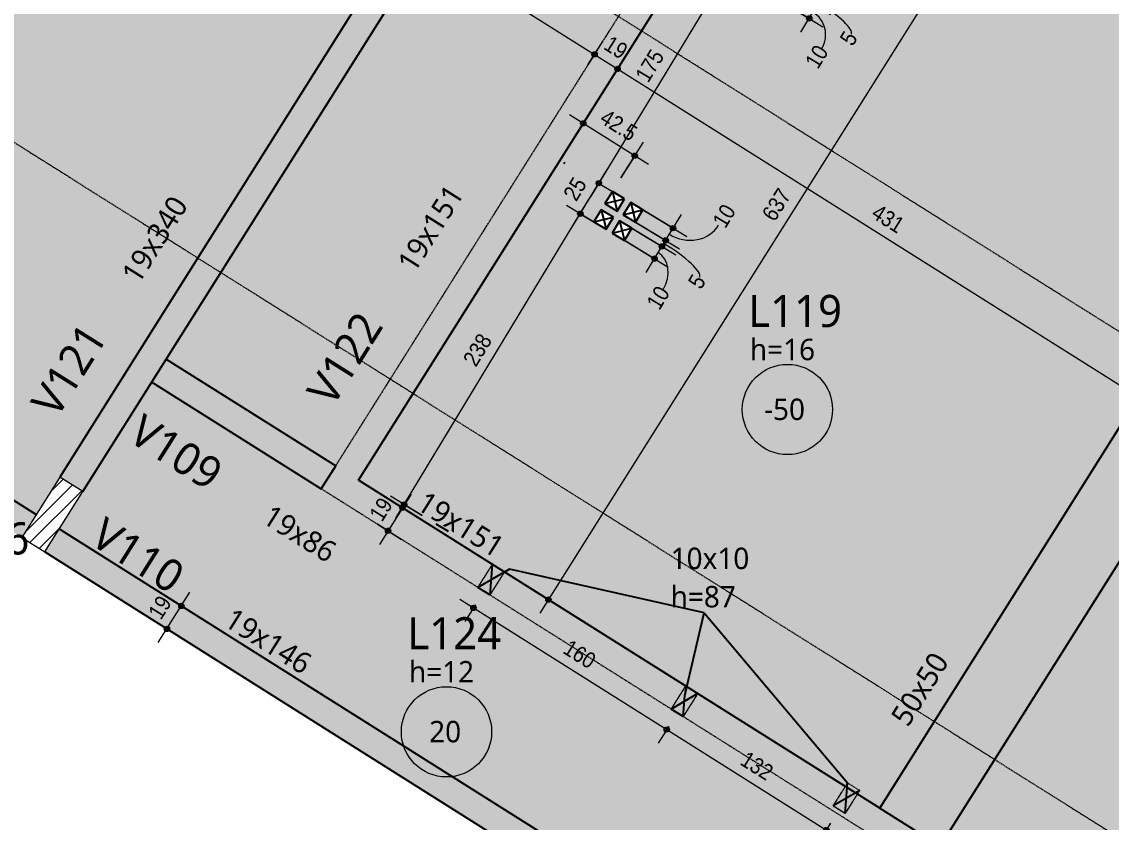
# Model space of a CAD drawing. Extents: x -2131 to 52870, y -3196 to 88043.
# Drawn here: x 41116 to 41879, y 1788 to 2348 of the extents above; entities that cross this region are included whole.
import ezdxf

# ---------------------------------------------------------------- set-up
doc = ezdxf.new("R2010")
doc.units = 0
for name, pattern in [('Centro de 6 mm', [1.32, 0.6, -0.24, 0.24, -0.24]), ('Hidden', [0.714375, 0.47625, -0.238125]), ('Traço', [0.635, 0.3175, -0.3175])]:
    doc.linetypes.add(name, pattern=pattern)
for name, color, linetype, lineweight in [('A-ANNO-DIMS', 7, 'Continuous', 9), ('A-ANNO-DIMS-75', 7, 'Continuous', 9), ('A-DETL-GENF', 7, 'Continuous', 18), ('A-DETL-THIN', 7, 'Continuous', 25), ('A-FLOR', 7, 'Continuous', 25), ('A-FLOR-IDEN', 7, 'Continuous', 9), ('A-GENM', 7, 'Continuous', 25), ('A-GENM-HDLN', 7, 'Traço', 18), ('A-GENM-IDEN', 7, 'Continuous', 9), ('G-ANNO-SYMB', 7, 'Continuous', 9), ('S-BEAM', 7, 'Continuous', 25), ('S-BEAM-HDLN', 7, 'Traço', 25), ('S-BEAM-IDEN', 7, 'Continuous', 9), ('S-COLS-IDEN', 7, 'Continuous', 9)]:
    doc.layers.add(name, color=color, linetype=linetype, lineweight=lineweight)
doc.layers.add('A-DETL', color=7, linetype='Continuous', lineweight=18, true_color=0x00a600)
doc.styles.add('Fira Sans_3', font='', dxfattribs={"width": 0.9, "height": 11.25})
doc.styles.add('Gadugi', font='gadugi.ttf', dxfattribs={"height": 15})
doc.styles.add('Gadugi_6', font='gadugi.ttf', dxfattribs={"height": 22.5})
doc.styles.get('Fira Sans_3').set_extended_font_data('Fira Sans')
doc.dimstyles.new('PED_1_5mm_ESQ_3', dxfattribs={"dimscale": 30.48, "dimtxt": 15.344768, "dimasz": 0.492126, "dimexe": 0.369094, "dimexo": 0.369094, "dimgap": 0.073819, "dimtad": 1, "dimdec": 1, "dimrnd": 0.5, "dimdsep": 46, "dimtxsty": 'Fira Sans_3', "dimblk1": 'DOTSMALL', "dimblk2": 'DOTSMALL', "dimsah": 1, "dimcen": 0.09, "dimdle": 0.369094, "dimazin": 0, "dimtfac": 1, "dimtdec": 4, "dimtix": 1, "dimtmove": 0, "dimatfit": 3, "dimfxl": 1, "dimtvp": 1, "dimtolj": 1, "dimtzin": 0, "dimarcsym": 2})
doc.dimstyles.new('PED_1_5mm_ESQ_5', dxfattribs={"dimscale": 30.48, "dimtxt": 15.344768, "dimasz": 0.492126, "dimexe": 0.369094, "dimexo": 0.369094, "dimgap": 0.073819, "dimtad": 1, "dimdec": 1, "dimrnd": 0.5, "dimdsep": 46, "dimtxsty": 'Fira Sans_3', "dimblk1": 'DOTSMALL', "dimblk2": 'DOTSMALL', "dimsah": 1, "dimcen": 0.09, "dimdle": 0.369094, "dimazin": 0, "dimtfac": 1, "dimtdec": 4, "dimtix": 1, "dimtmove": 1, "dimatfit": 3, "dimfxl": 1, "dimtvp": 1, "dimtolj": 1, "dimtzin": 0, "dimarcsym": 2})
doc.dimstyles.new('PED_1_5mm_ESQ_7', dxfattribs={"dimscale": 30.48, "dimtxt": 15.344768, "dimasz": 0.492126, "dimexe": 0.369094, "dimexo": 0.369094, "dimgap": 0.073819, "dimtad": 1, "dimdec": 1, "dimrnd": 0.5, "dimdsep": 46, "dimtxsty": 'Fira Sans_3', "dimblk1": 'DOTSMALL', "dimblk2": 'DOTSMALL', "dimsah": 1, "dimcen": 0.09, "dimdle": 0.369094, "dimazin": 0, "dimtfac": 1, "dimtdec": 4, "dimtix": 1, "dimtmove": 0, "dimatfit": 3, "dimfxl": 1, "dimtvp": 1, "dimtolj": 1, "dimtzin": 0, "dimarcsym": 2})

# ---------------------------------------------------------------- blocks, each defined once
blk = doc.blocks.new('PED_FURO_RETANGULAR_R04_2020 - 10x10x87-V31-PL C 001 - FORMA DO TÉRREO')
at = {"layer": 'A-GENM-HDLN'}
for p, q in [((-5, 9.5), (5, -9.5)), ((-5, -9.5), (5, 9.5)), ((-5, -9.5), (-5, 9.5)), ((-5, 9.5), (5, 9.5)), ((5, 9.5), (5, -9.5)), ((5, -9.5), (-5, -9.5))]:
    blk.add_line(p, q, dxfattribs=at)
blk = doc.blocks.new('PED_FURO_RETANGULAR_R04_2020 - 10x10x87-V32-PL C 001 - FORMA DO TÉRREO')
at = {"layer": 'A-GENM'}
blk.add_line((-5, 9.5), (5, 9.5), dxfattribs=at)
at = {"layer": 'A-GENM-HDLN'}
for p, q in [((-5, 9.5), (5, -9.5)), ((-5, -9.5), (5, 9.5)), ((-5, -9.5), (-5, 9.5)), ((5, 9.5), (5, -9.5)), ((5, -9.5), (-5, -9.5))]:
    blk.add_line(p, q, dxfattribs=at)
blk = doc.blocks.new('PED_TAG_LAJE_R03 - TÍTULO_ESPESSURA_REBAIXO-2582888-PL C 001 - FORMA DO TÉRREO')
at = {"layer": 'A-FLOR-IDEN'}
blk.add_circle((-0.108, -0.761), 0.421, dxfattribs=at)
blk = doc.blocks.new('Corte - M_Cabeça do corte - Preenchida-2060824-PL C 001 - FORMA DO TÉRREO')
at = {"layer": 'G-ANNO-SYMB'}
h = blk.add_hatch(color=256, dxfattribs=at)
edge = h.paths.add_edge_path(flags=0)
edge.add_line((-0.6, 0.849), (-0.6, 0.6))
edge.add_arc((-0.6, 0), 0.6, 90, 135)
edge.add_line((-1.024, 0.424), (-0.6, 0.849))
h = blk.add_hatch(color=256, dxfattribs=at)
edge = h.paths.add_edge_path(flags=0)
edge.add_line((-0.6, 0.849), (-0.176, 0.424))
edge.add_arc((-0.6, 0), 0.6, 45, 90)
edge.add_line((-0.6, 0.6), (-0.6, 0.849))
h = blk.add_hatch(color=256, dxfattribs=at)
edge = h.paths.add_edge_path(flags=0)
edge.add_line((-1.449, 0), (-1.024, 0.424))
edge.add_arc((-0.6, 0), 0.6, 135, 180)
edge.add_line((-1.2, 0), (-1.449, 0))
h = blk.add_hatch(color=256, dxfattribs=at)
edge = h.paths.add_edge_path(flags=0)
edge.add_line((0.249, 0), (0, 0))
edge.add_arc((-0.6, 0), 0.6, 360, 405)
edge.add_line((-0.176, 0.424), (0.249, 0))
for p, q in [((-0.6, 0.849), (-1.449, 0)), ((-0.6, 0.849), (-1.024, 0.424)), ((-0.6, 0.849), (0.249, 0)), ((-0.6, 0.6), (-0.6, 0.849)), ((-0.6, 0.849), (-0.6, 0.6)), ((-0.176, 0.424), (-0.6, 0.849)), ((-1.024, 0.424), (-1.449, 0)), ((0.249, 0), (-0.176, 0.424)), ((-1.449, 0), (-1.2, 0)), ((0, 0), (0.249, 0)), ((-1.2, 0), (-1.449, 0)), ((0, 0), (0.249, 0))]:
    blk.add_line(p, q, dxfattribs=at)
for start, end in [(360, 180), (90, 135), (45, 90), (135, 180), (360, 45), (180, 360)]:
    blk.add_arc((-0.6, 0), 0.6, start, end, dxfattribs=at)
blk = doc.blocks.new('DIMBLOCK188-PL C 001 - FORMA DO TÉRREO')
at = {"layer": 'A-ANNO-DIMS-75', "transparency": 16777216}
h = blk.add_hatch(color=256, dxfattribs=at)
edge = h.paths.add_edge_path(flags=0)
edge.add_arc((41398.44, 2400.03), 1.88, 0, 360)
h = blk.add_hatch(color=256, dxfattribs=at)
edge = h.paths.add_edge_path(flags=0)
edge.add_arc((41517.09, 2325.36), 1.88, 0, 360)
for p, q in [((41393.86, 2392.75), (41404.44, 2409.55)), ((41398.44, 2400.03), (41393.86, 2392.75)), ((41398.44, 2400.03), (41517.09, 2325.36)), ((41512.5, 2318.08), (41523.08, 2334.88)), ((41517.09, 2325.36), (41512.5, 2318.08))]:
    blk.add_line(p, q, dxfattribs=at)
for centre in [(41398.44, 2400.03), (41517.09, 2325.36)]:
    blk.add_circle(centre, 1.88, dxfattribs=at)
at = {"layer": 'A-ANNO-DIMS-75', "color": 0, "transparency": 16777216, "insert": (41457.94, 2383.65), "char_height": 11.25, "width": 26.4402, "attachment_point": 1, "rotation": 327.81471, "line_spacing_factor": 1.049215, "style": 'Fira Sans_3'}
blk.add_mtext('140', dxfattribs=at)
blk = doc.blocks.new('_DotSmall')
at = {"color": 0, "linetype": 'ByBlock', "const_width": 0.5}
blk.add_lwpolyline([(-0.0625, 0, 1), (0.0625, 0, 1)], format="xyb", close=True, dxfattribs=at)
blk = doc.blocks.new('DIMBLOCK189-PL C 001 - FORMA DO TÉRREO')
at = {"layer": 'A-ANNO-DIMS-75', "transparency": 16777216}
h = blk.add_hatch(color=256, dxfattribs=at)
edge = h.paths.add_edge_path(flags=0)
edge.add_arc((41517.09, 2325.36), 1.88, 0, 360)
h = blk.add_hatch(color=256, dxfattribs=at)
edge = h.paths.add_edge_path(flags=0)
edge.add_arc((41533.17, 2315.24), 1.88, 0, 360)
for p, q in [((41512.5, 2318.08), (41523.08, 2334.88)), ((41517.09, 2325.36), (41512.5, 2318.08)), ((41517.09, 2325.36), (41533.17, 2315.24)), ((41528.58, 2307.96), (41539.16, 2324.76)), ((41533.17, 2315.24), (41528.58, 2307.96))]:
    blk.add_line(p, q, dxfattribs=at)
for centre in [(41517.09, 2325.36), (41533.17, 2315.24)]:
    blk.add_circle(centre, 1.88, dxfattribs=at)
at = {"layer": 'A-ANNO-DIMS-75', "color": 0, "transparency": 16777216, "insert": (41528.71, 2339.1), "char_height": 11.25, "width": 16.7612, "attachment_point": 1, "rotation": 327.81471, "line_spacing_factor": 1.049215, "style": 'Fira Sans_3'}
blk.add_mtext('19', dxfattribs=at)
blk = doc.blocks.new('DIMBLOCK190-PL C 001 - FORMA DO TÉRREO')
at = {"layer": 'A-ANNO-DIMS-75', "transparency": 16777216}
h = blk.add_hatch(color=256, dxfattribs=at)
edge = h.paths.add_edge_path(flags=0)
edge.add_arc((41533.17, 2315.24), 1.88, 0, 360)
h = blk.add_hatch(color=256, dxfattribs=at)
edge = h.paths.add_edge_path(flags=0)
edge.add_arc((41897.8, 2085.74), 1.88, 0, 360)
for p, q in [((41528.58, 2307.96), (41539.16, 2324.76)), ((41533.17, 2315.24), (41528.58, 2307.96)), ((41533.17, 2315.24), (41897.8, 2085.74)), ((41893.22, 2078.47), (41903.79, 2095.26)), ((41897.8, 2085.74), (41893.22, 2078.47))]:
    blk.add_line(p, q, dxfattribs=at)
for centre in [(41533.17, 2315.24), (41897.8, 2085.74)]:
    blk.add_circle(centre, 1.88, dxfattribs=at)
at = {"layer": 'A-ANNO-DIMS-75', "color": 0, "transparency": 16777216, "insert": (41715.99, 2221.24), "char_height": 11.25, "width": 25.4959, "attachment_point": 1, "rotation": 327.81471, "line_spacing_factor": 1.049215, "style": 'Fira Sans_3'}
blk.add_mtext('431', dxfattribs=at)
blk = doc.blocks.new('DIMBLOCK205-PL C 001 - FORMA DO TÉRREO')
at = {"layer": 'A-ANNO-DIMS-75', "transparency": 16777216}
h = blk.add_hatch(color=256, dxfattribs=at)
edge = h.paths.add_edge_path(flags=0)
edge.add_arc((41382.68, 2916.1), 1.87, 0, 360)
h = blk.add_hatch(color=256, dxfattribs=at)
edge = h.paths.add_edge_path(flags=0)
edge.add_arc((40898.49, 2146.79), 1.87, 0, 360)
for p, q in [((41389.96, 2911.52), (41373.16, 2922.1)), ((40898.49, 2146.79), (41382.68, 2916.1)), ((41382.68, 2916.1), (41389.96, 2911.52)), ((40905.77, 2142.21), (40888.97, 2152.78)), ((40898.49, 2146.79), (40905.77, 2142.21))]:
    blk.add_line(p, q, dxfattribs=at)
for centre in [(41382.68, 2916.1), (40898.49, 2146.79)]:
    blk.add_circle(centre, 1.87, dxfattribs=at)
at = {"layer": 'A-ANNO-DIMS-75', "color": 0, "transparency": 16777216, "insert": (41119.26, 2531.04), "char_height": 11.25, "width": 28.0927, "attachment_point": 1, "rotation": 57.81471, "line_spacing_factor": 1.049215, "style": 'Fira Sans_3'}
blk.add_mtext('909', dxfattribs=at)
blk = doc.blocks.new('DIMBLOCK214-PL C 001 - FORMA DO TÉRREO')
at = {"layer": 'A-ANNO-DIMS-75', "transparency": 16777216}
h = blk.add_hatch(color=256, dxfattribs=at)
edge = h.paths.add_edge_path(flags=0)
edge.add_arc((41432.32, 1938.03), 1.87, 0, 360)
h = blk.add_hatch(color=256, dxfattribs=at)
edge = h.paths.add_edge_path(flags=0)
edge.add_arc((41567.6, 1852.89), 1.87, 0, 360)
for p, q in [((41422.8, 1944.02), (41567.6, 1852.89)), ((41433.68, 1940.2), (41426.33, 1928.51)), ((41432.32, 1938.03), (41433.68, 1940.2)), ((41568.97, 1855.05), (41561.61, 1843.37)), ((41567.6, 1852.89), (41568.97, 1855.05))]:
    blk.add_line(p, q, dxfattribs=at)
for centre in [(41432.32, 1938.03), (41567.6, 1852.89)]:
    blk.add_circle(centre, 1.87, dxfattribs=at)
at = {"layer": 'A-ANNO-DIMS-75', "color": 0, "transparency": 16777216, "insert": (41500.13, 1916.41), "char_height": 11.25, "width": 26.4402, "attachment_point": 1, "rotation": 327.81471, "line_spacing_factor": 1.049215, "style": 'Fira Sans_3'}
blk.add_mtext('160', dxfattribs=at)
blk = doc.blocks.new('DIMBLOCK215-PL C 001 - FORMA DO TÉRREO')
at = {"layer": 'A-ANNO-DIMS-75', "transparency": 16777216}
h = blk.add_hatch(color=256, dxfattribs=at)
edge = h.paths.add_edge_path(flags=0)
edge.add_arc((41567.6, 1852.89), 1.87, 0, 360)
h = blk.add_hatch(color=256, dxfattribs=at)
edge = h.paths.add_edge_path(flags=0)
edge.add_arc((41679.33, 1782.57), 1.87, 0, 360)
for p, q in [((41568.97, 1855.05), (41561.61, 1843.37)), ((41567.6, 1852.89), (41568.97, 1855.05)), ((41567.6, 1852.89), (41679.33, 1782.57)), ((41682.3, 1787.29), (41673.34, 1773.05)), ((41679.33, 1782.57), (41682.3, 1787.29))]:
    blk.add_line(p, q, dxfattribs=at)
for centre in [(41567.6, 1852.89), (41679.33, 1782.57)]:
    blk.add_circle(centre, 1.87, dxfattribs=at)
at = {"layer": 'A-ANNO-DIMS-75', "color": 0, "transparency": 16777216, "insert": (41624.22, 1838.32), "char_height": 11.25, "width": 24.7877, "attachment_point": 1, "rotation": 327.81471, "line_spacing_factor": 1.049215, "style": 'Fira Sans_3'}
blk.add_mtext('132', dxfattribs=at)
blk = doc.blocks.new('DIMBLOCK216-PL C 001 - FORMA DO TÉRREO')
at = {"layer": 'A-ANNO-DIMS-75', "transparency": 16777216}
h = blk.add_hatch(color=256, dxfattribs=at)
edge = h.paths.add_edge_path(flags=0)
edge.add_arc((41679.33, 1782.57), 1.87, 0, 360)
h = blk.add_hatch(color=256, dxfattribs=at)
edge = h.paths.add_edge_path(flags=0)
edge.add_arc((41838.72, 1682.25), 1.87, 0, 360)
for p, q in [((41682.3, 1787.29), (41673.34, 1773.05)), ((41679.33, 1782.57), (41682.3, 1787.29)), ((41679.33, 1782.57), (41838.72, 1682.25)), ((41840.09, 1684.45), (41832.72, 1672.73)), ((41838.72, 1682.25), (41840.09, 1684.45))]:
    blk.add_line(p, q, dxfattribs=at)
for centre in [(41679.33, 1782.57), (41838.72, 1682.25)]:
    blk.add_circle(centre, 1.87, dxfattribs=at)
at = {"layer": 'A-ANNO-DIMS-75', "color": 0, "transparency": 16777216, "insert": (41754.62, 1756.25), "char_height": 11.25, "width": 39.4243, "attachment_point": 1, "rotation": 327.81471, "line_spacing_factor": 1.049215, "style": 'Fira Sans_3'}
blk.add_mtext('188.5', dxfattribs=at)
blk = doc.blocks.new('DIMBLOCK219-PL C 001 - FORMA DO TÉRREO')
at = {"layer": 'A-ANNO-DIMS-75', "transparency": 16777216}
h = blk.add_hatch(color=256, dxfattribs=at)
edge = h.paths.add_edge_path(flags=0)
edge.add_arc((41382.68, 2008.07), 1.87, 0, 360)
h = blk.add_hatch(color=256, dxfattribs=at)
edge = h.paths.add_edge_path(flags=0)
edge.add_arc((41372.56, 1991.99), 1.87, 0, 360)
for p, q in [((41388.67, 2017.6), (41366.57, 1982.47)), ((41375.4, 2012.65), (41392.2, 2002.08)), ((41382.68, 2008.07), (41375.4, 2012.65)), ((41365.28, 1996.57), (41382.08, 1986)), ((41372.56, 1991.99), (41365.28, 1996.57))]:
    blk.add_line(p, q, dxfattribs=at)
for centre in [(41382.68, 2008.07), (41372.56, 1991.99)]:
    blk.add_circle(centre, 1.87, dxfattribs=at)
at = {"layer": 'A-ANNO-DIMS-75', "color": 0, "transparency": 16777216, "insert": (41358.81, 2003.62), "char_height": 11.25, "width": 16.7612, "attachment_point": 1, "rotation": 57.81471, "line_spacing_factor": 1.049215, "style": 'Fira Sans_3'}
blk.add_mtext('19', dxfattribs=at)
blk = doc.blocks.new('DIMBLOCK220-PL C 001 - FORMA DO TÉRREO')
at = {"layer": 'A-ANNO-DIMS-75', "transparency": 16777216}
h = blk.add_hatch(color=256, dxfattribs=at)
edge = h.paths.add_edge_path(flags=0)
edge.add_arc((41564.26, 2190.98), 1.88, 0, 360)
h = blk.add_hatch(color=256, dxfattribs=at)
edge = h.paths.add_edge_path(flags=0)
edge.add_arc((41559.07, 2182.42), 1.88, 0, 360)
for p, q in [((41539.97, 2205.69), (41573.88, 2185.15)), ((41564.26, 2190.98), (41539.97, 2205.69)), ((41534.79, 2197.14), (41568.69, 2176.59)), ((41559.07, 2182.42), (41534.79, 2197.14)), ((41553.24, 2172.8), (41564.26, 2190.98))]:
    blk.add_line(p, q, dxfattribs=at)
for centre in [(41564.26, 2190.98), (41559.07, 2182.42)]:
    blk.add_circle(centre, 1.88, dxfattribs=at)
blk.add_ellipse((41551.17, 2169.39), major_axis=(10.49, 17.31), ratio=0.809175, start_param=4.712389, end_param=6.283185, dxfattribs=at)
at = {"layer": 'A-ANNO-DIMS-75', "color": 0, "transparency": 16777216, "insert": (41552.83, 2151.59), "char_height": 11.25, "width": 17.2334, "attachment_point": 1, "rotation": 58.7822, "line_spacing_factor": 1.049215, "style": 'Fira Sans_3'}
blk.add_mtext('10', dxfattribs=at)
blk = doc.blocks.new('DIMBLOCK221-PL C 001 - FORMA DO TÉRREO')
at = {"layer": 'A-ANNO-DIMS-75', "transparency": 16777216}
h = blk.add_hatch(color=256, dxfattribs=at)
edge = h.paths.add_edge_path(flags=0)
edge.add_arc((41566.85, 2195.25), 1.88, 0, 360)
h = blk.add_hatch(color=256, dxfattribs=at)
edge = h.paths.add_edge_path(flags=0)
edge.add_arc((41564.26, 2190.98), 1.88, 0, 360)
for p, q in [((41539.97, 2205.69), (41573.88, 2185.15)), ((41564.26, 2190.98), (41539.97, 2205.69)), ((41542.56, 2209.97), (41576.47, 2189.42)), ((41566.85, 2195.25), (41542.56, 2209.97)), ((41564.26, 2190.98), (41566.85, 2195.25))]:
    blk.add_line(p, q, dxfattribs=at)
for centre in [(41566.85, 2195.25), (41564.26, 2190.98)]:
    blk.add_circle(centre, 1.88, dxfattribs=at)
blk.add_ellipse((41561.76, 2186.86), major_axis=(-28.84, 17.48), ratio=0.216829, start_param=3.141593, end_param=4.712389, dxfattribs=at)
at = {"layer": 'A-ANNO-DIMS-75', "color": 0, "transparency": 16777216, "insert": (41581.92, 2166.13), "char_height": 11.25, "width": 8.7347, "attachment_point": 1, "rotation": 58.7822, "line_spacing_factor": 1.049215, "style": 'Fira Sans_3'}
blk.add_mtext('5', dxfattribs=at)
blk = doc.blocks.new('DIMBLOCK222-PL C 001 - FORMA DO TÉRREO')
at = {"layer": 'A-ANNO-DIMS-75', "transparency": 16777216}
h = blk.add_hatch(color=256, dxfattribs=at)
edge = h.paths.add_edge_path(flags=0)
edge.add_arc((41572.03, 2203.8), 1.87, 0, 360)
h = blk.add_hatch(color=256, dxfattribs=at)
edge = h.paths.add_edge_path(flags=0)
edge.add_arc((41566.85, 2195.25), 1.87, 0, 360)
for p, q in [((41547.74, 2218.52), (41581.65, 2197.97)), ((41572.03, 2203.8), (41547.74, 2218.52)), ((41566.85, 2195.25), (41577.86, 2213.42)), ((41542.56, 2209.97), (41576.47, 2189.42)), ((41566.85, 2195.25), (41542.56, 2209.97))]:
    blk.add_line(p, q, dxfattribs=at)
for centre in [(41572.03, 2203.8), (41566.85, 2195.25)]:
    blk.add_circle(centre, 1.87, dxfattribs=at)
blk.add_ellipse((41581.51, 2219.45), major_axis=(-22.42, 13.59), ratio=0.888557, start_param=1.570796, end_param=3.141593, dxfattribs=at)
at = {"layer": 'A-ANNO-DIMS-75', "color": 0, "transparency": 16777216, "insert": (41599.02, 2208.84), "char_height": 11.25, "width": 17.2334, "attachment_point": 1, "rotation": 58.7822, "line_spacing_factor": 1.049215, "style": 'Fira Sans_3'}
blk.add_mtext('10', dxfattribs=at)
blk = doc.blocks.new('DIMBLOCK223-PL C 001 - FORMA DO TÉRREO')
at = {"layer": 'A-ANNO-DIMS-75', "transparency": 16777216}
h = blk.add_hatch(color=256, dxfattribs=at)
edge = h.paths.add_edge_path(flags=0)
edge.add_arc((41507.13, 2213.9), 1.88, 0, 360)
h = blk.add_hatch(color=256, dxfattribs=at)
edge = h.paths.add_edge_path(flags=0)
edge.add_arc((41383.79, 2010.39), 1.88, 0, 360)
for p, q in [((41377.96, 2000.77), (41512.96, 2223.52)), ((41519.82, 2206.21), (41497.51, 2219.73)), ((41507.13, 2213.9), (41519.82, 2206.21)), ((41396.48, 2002.7), (41374.17, 2016.22)), ((41383.79, 2010.39), (41396.48, 2002.7))]:
    blk.add_line(p, q, dxfattribs=at)
for centre in [(41507.13, 2213.9), (41383.79, 2010.39)]:
    blk.add_circle(centre, 1.88, dxfattribs=at)
at = {"layer": 'A-ANNO-DIMS-75', "color": 0, "transparency": 16777216, "insert": (41424.45, 2111.88), "char_height": 11.25, "width": 26.6763, "attachment_point": 1, "rotation": 58.7822, "line_spacing_factor": 1.049215, "style": 'Fira Sans_3'}
blk.add_mtext('238', dxfattribs=at)
blk = doc.blocks.new('DIMBLOCK224-PL C 001 - FORMA DO TÉRREO')
at = {"layer": 'A-ANNO-DIMS-75', "transparency": 16777216}
h = blk.add_hatch(color=256, dxfattribs=at)
edge = h.paths.add_edge_path(flags=0)
edge.add_arc((41610.77, 2384.92), 1.87, 0, 360)
h = blk.add_hatch(color=256, dxfattribs=at)
edge = h.paths.add_edge_path(flags=0)
edge.add_arc((41520.09, 2235.28), 1.87, 0, 360)
for p, q in [((41616.61, 2394.54), (41514.26, 2225.66)), ((41613.61, 2383.2), (41601.15, 2390.75)), ((41610.77, 2384.92), (41613.61, 2383.2)), ((41519.95, 2235.37), (41529.71, 2229.45)), ((41520.09, 2235.28), (41519.95, 2235.37))]:
    blk.add_line(p, q, dxfattribs=at)
for centre in [(41610.77, 2384.92), (41520.09, 2235.28)]:
    blk.add_circle(centre, 1.87, dxfattribs=at)
at = {"layer": 'A-ANNO-DIMS-75', "color": 0, "transparency": 16777216, "insert": (41544.99, 2310.76), "char_height": 11.25, "width": 24.0795, "attachment_point": 1, "rotation": 58.7822, "line_spacing_factor": 1.049215, "style": 'Fira Sans_3'}
blk.add_mtext('175', dxfattribs=at)
blk = doc.blocks.new('DIMBLOCK225-PL C 001 - FORMA DO TÉRREO')
at = {"layer": 'A-ANNO-DIMS-75', "transparency": 16777216}
h = blk.add_hatch(color=256, dxfattribs=at)
edge = h.paths.add_edge_path(flags=0)
edge.add_arc((41520.09, 2235.28), 1.87, 0, 360)
h = blk.add_hatch(color=256, dxfattribs=at)
edge = h.paths.add_edge_path(flags=0)
edge.add_arc((41507.13, 2213.9), 1.87, 0, 360)
for p, q in [((41501.3, 2204.28), (41525.92, 2244.9)), ((41519.95, 2235.37), (41529.71, 2229.45)), ((41520.09, 2235.28), (41519.95, 2235.37)), ((41506.99, 2213.99), (41516.75, 2208.07)), ((41507.13, 2213.9), (41506.99, 2213.99))]:
    blk.add_line(p, q, dxfattribs=at)
for centre in [(41520.09, 2235.28), (41507.13, 2213.9)]:
    blk.add_circle(centre, 1.87, dxfattribs=at)
at = {"layer": 'A-ANNO-DIMS-75', "color": 0, "transparency": 16777216, "insert": (41494.64, 2227.69), "char_height": 11.25, "width": 17.2334, "attachment_point": 1, "rotation": 58.7822, "line_spacing_factor": 1.049215, "style": 'Fira Sans_3'}
blk.add_mtext('25', dxfattribs=at)
blk = doc.blocks.new('DIMBLOCK226-PL C 001 - FORMA DO TÉRREO')
at = {"layer": 'A-ANNO-DIMS-75', "transparency": 16777216}
h = blk.add_hatch(color=256, dxfattribs=at)
edge = h.paths.add_edge_path(flags=0)
edge.add_arc((41672.52, 2359.19), 1.87, 0, 360)
h = blk.add_hatch(color=256, dxfattribs=at)
edge = h.paths.add_edge_path(flags=0)
edge.add_arc((41667.33, 2350.64), 1.87, 0, 360)
for p, q in [((41646.58, 2374.91), (41682.14, 2353.36)), ((41672.52, 2359.19), (41646.58, 2374.91)), ((41641.4, 2366.36), (41676.95, 2344.81)), ((41667.33, 2350.64), (41641.4, 2366.36)), ((41661.5, 2341.02), (41672.52, 2359.19))]:
    blk.add_line(p, q, dxfattribs=at)
for centre in [(41672.52, 2359.19), (41667.33, 2350.64)]:
    blk.add_circle(centre, 1.87, dxfattribs=at)
blk.add_ellipse((41660.37, 2339.16), major_axis=(-15.77, 9.56), ratio=0.999663, start_param=3.141593, end_param=4.712389, dxfattribs=at)
at = {"layer": 'A-ANNO-DIMS-75', "color": 0, "transparency": 16777216, "insert": (41663.79, 2320.29), "char_height": 11.25, "width": 17.2334, "attachment_point": 1, "rotation": 58.7822, "line_spacing_factor": 1.049215, "style": 'Fira Sans_3'}
blk.add_mtext('10', dxfattribs=at)
blk = doc.blocks.new('DIMBLOCK227-PL C 001 - FORMA DO TÉRREO')
at = {"layer": 'A-ANNO-DIMS-75', "transparency": 16777216}
h = blk.add_hatch(color=256, dxfattribs=at)
edge = h.paths.add_edge_path(flags=0)
edge.add_arc((41675.11, 2363.47), 1.87, 0, 360)
h = blk.add_hatch(color=256, dxfattribs=at)
edge = h.paths.add_edge_path(flags=0)
edge.add_arc((41672.52, 2359.19), 1.87, 0, 360)
for p, q in [((41649.17, 2379.19), (41684.73, 2357.64)), ((41675.11, 2363.47), (41649.17, 2379.19)), ((41646.58, 2374.91), (41682.14, 2353.36)), ((41672.52, 2359.19), (41646.58, 2374.91)), ((41672.52, 2359.19), (41675.11, 2363.47))]:
    blk.add_line(p, q, dxfattribs=at)
for centre in [(41675.11, 2363.47), (41672.52, 2359.19)]:
    blk.add_circle(centre, 1.87, dxfattribs=at)
blk.add_ellipse((41670.38, 2355.66), major_axis=(-26.44, 16.03), ratio=0.21442, start_param=3.141593, end_param=4.712389, dxfattribs=at)
at = {"layer": 'A-ANNO-DIMS-75', "color": 0, "transparency": 16777216, "insert": (41688.13, 2336.39), "char_height": 11.25, "width": 8.7347, "attachment_point": 1, "rotation": 58.7822, "line_spacing_factor": 1.049215, "style": 'Fira Sans_3'}
blk.add_mtext('5', dxfattribs=at)
blk = doc.blocks.new('DIMBLOCK281-PL C 001 - FORMA DO TÉRREO')
at = {"layer": 'A-ANNO-DIMS-75', "transparency": 16777216}
h = blk.add_hatch(color=256, dxfattribs=at)
edge = h.paths.add_edge_path(flags=0)
edge.add_arc((41227.91, 1939.41), 1.87, 0, 360)
h = blk.add_hatch(color=256, dxfattribs=at)
edge = h.paths.add_edge_path(flags=0)
edge.add_arc((41217.79, 1923.34), 1.88, 0, 360)
for p, q in [((41211.79, 1913.82), (41233.91, 1948.93)), ((41235.19, 1934.83), (41218.39, 1945.41)), ((41227.91, 1939.41), (41235.19, 1934.83)), ((41225.06, 1918.76), (41208.27, 1929.33)), ((41217.79, 1923.34), (41225.06, 1918.76))]:
    blk.add_line(p, q, dxfattribs=at)
for centre, radius in [((41227.91, 1939.41), 1.87), ((41217.79, 1923.34), 1.88)]:
    blk.add_circle(centre, radius, dxfattribs=at)
at = {"layer": 'A-ANNO-DIMS-75', "color": 0, "transparency": 16777216, "insert": (41204.04, 1934.97), "char_height": 11.25, "width": 16.7612, "attachment_point": 1, "rotation": 57.79394, "line_spacing_factor": 1.049215, "style": 'Fira Sans_3'}
blk.add_mtext('19', dxfattribs=at)
blk = doc.blocks.new('DIMBLOCK620-PL C 001 - FORMA DO TÉRREO')
at = {"layer": 'A-ANNO-DIMS-75', "transparency": 16777216}
h = blk.add_hatch(color=256, dxfattribs=at)
edge = h.paths.add_edge_path(flags=0)
edge.add_arc((41509.2, 2277.15), 1.87, 0, 360)
h = blk.add_hatch(color=256, dxfattribs=at)
edge = h.paths.add_edge_path(flags=0)
edge.add_arc((41545.25, 2254.46), 1.87, 0, 360)
for p, q in [((41554.78, 2248.46), (41499.67, 2283.14)), ((41513.78, 2284.43), (41503.2, 2267.63)), ((41509.2, 2277.15), (41513.78, 2284.43)), ((41535.56, 2239.06), (41551.25, 2263.98)), ((41545.25, 2254.46), (41535.56, 2239.06))]:
    blk.add_line(p, q, dxfattribs=at)
for centre in [(41509.2, 2277.15), (41545.25, 2254.46)]:
    blk.add_circle(centre, 1.87, dxfattribs=at)
at = {"layer": 'A-ANNO-DIMS-75', "color": 0, "transparency": 16777216, "insert": (41525.9, 2287.7), "char_height": 11.25, "width": 30.6895, "attachment_point": 1, "rotation": 327.81476, "line_spacing_factor": 1.049215, "style": 'Fira Sans_3'}
blk.add_mtext('42.5', dxfattribs=at)
blk = doc.blocks.new('DIMBLOCK635-PL C 001 - FORMA DO TÉRREO')
at = {"layer": 'A-ANNO-DIMS-75', "transparency": 16777216}
h = blk.add_hatch(color=256, dxfattribs=at)
edge = h.paths.add_edge_path(flags=0)
edge.add_arc((41824.01, 2482.73), 1.87, 0, 360)
h = blk.add_hatch(color=256, dxfattribs=at)
edge = h.paths.add_edge_path(flags=0)
edge.add_arc((41484.81, 1943.79), 1.88, 0, 360)
for p, q in [((41816.73, 2487.31), (41833.53, 2476.74)), ((41824.01, 2482.73), (41816.73, 2487.31)), ((41824.01, 2482.73), (41478.82, 1934.27)), ((41477.53, 1948.37), (41494.33, 1937.8)), ((41484.81, 1943.79), (41477.53, 1948.37))]:
    blk.add_line(p, q, dxfattribs=at)
for centre, radius in [((41824.01, 2482.73), 1.87), ((41484.81, 1943.79), 1.88)]:
    blk.add_circle(centre, radius, dxfattribs=at)
at = {"layer": 'A-ANNO-DIMS-75', "color": 0, "transparency": 16777216, "insert": (41633.61, 2213.69), "char_height": 11.25, "width": 25.732, "attachment_point": 1, "rotation": 57.81471, "line_spacing_factor": 1.049215, "style": 'Fira Sans_3'}
blk.add_mtext('637', dxfattribs=at)

msp = doc.modelspace()

# ---------------------------------------------------------------- hatches: boundary and pattern name
at = {"layer": 'A-DETL', "true_color": 0x00bcb8}
for points in [[(41351.998, 2027.384), (42427.435, 3736.125), (42411.355, 3746.245), (41335.918, 2037.504), (41341.088, 2034.25)], [(41731.921, 1765.82), (41742.041, 1781.9), (41335.918, 2037.504), (41325.798, 2021.424), (41723.273, 1771.263)]]:
    msp.add_hatch(color=132, dxfattribs=at).paths.add_polyline_path(points, flags=0)
at = {"layer": 'A-DETL-GENF', "true_color": 0x808080}
h = msp.add_hatch(dxfattribs=at)
h.set_pattern_fill('FP_5', color=8, style=0, pattern_type=2)
h.set_pattern_definition([(45, (44240.043, 0), (-5.303301, 5.303301), [])])
h.paths.add_polyline_path([(41132.314, 1977.18), (41158.946, 2019.496), (41142.866, 2029.617), (41116.233, 1987.3), (41132.312, 1977.181)], flags=0)
at = {"layer": 'A-FLOR', "true_color": 0xe6b8b7}
h = msp.add_hatch(color=9, dxfattribs=at)
h.paths.add_polyline_path([(41126.354, 2003.381), (41507.205, 2608.507), (41487.739, 2620.758), (41503.986, 2646.571), (41523.451, 2634.32), (41610.541, 2772.695), (41262.442, 2991.779), (41166.563, 2839.44), (41192.8, 2822.928), (41182.679, 2806.847), (41156.443, 2823.36), (40778.255, 2222.465), (41116.233, 2009.75)], flags=0)
h.paths.add_polyline_path([(41395.066, 2679.084), (41356.981, 2703.054), (41374.027, 2730.136), (41412.111, 2706.167), (41395.657, 2680.023)], flags=0)
at = {"layer": 'A-FLOR', "true_color": 0xb4bee6}
for points in [[(41335.918, 2037.504), (41675.071, 2576.468), (41556.47, 2651.113), (41217.276, 2112.175), (41325.798, 2043.874)], [(41641.903, 1678.65), (41706.688, 1781.701), (41207.155, 2096.094), (41142.432, 1993.257), (41641.893, 1678.656)]]:
    msp.add_hatch(color=9, dxfattribs=at).paths.add_polyline_path(points, flags=0)
at = {"layer": 'A-FLOR', "true_color": 0xa7d7e1}
h = msp.add_hatch(color=9, dxfattribs=at)
h.paths.add_polyline_path([(41716.866, 1797.745), (41716.863, 1797.753), (41716.635, 1797.896), (42055.828, 2336.829), (41691.15, 2566.254), (41351.998, 2027.384), (41716.635, 1797.89)], flags=0)
h.paths.add_polyline_path([(41537.994, 2195.199), (41529.442, 2200.382), (41534.625, 2208.934), (41543.177, 2203.751)], flags=0)
h.paths.add_polyline_path([(41525.166, 2202.974), (41516.614, 2208.156), (41521.797, 2216.709), (41530.349, 2211.526), (41529.442, 2210.029)], flags=0)
h.paths.add_polyline_path([(41545.768, 2208.027), (41537.216, 2213.21), (41542.399, 2221.762), (41550.951, 2216.579)], flags=0)
h.paths.add_polyline_path([(41532.94, 2215.802), (41524.388, 2220.985), (41529.571, 2229.537), (41538.123, 2224.354), (41534.625, 2218.581)], flags=0)
h.paths.add_polyline_path([(41644.607, 2364.415), (41636.055, 2369.598), (41641.238, 2378.15), (41649.79, 2372.967), (41644.749, 2364.649)], flags=0)
h.paths.add_polyline_path([(41631.779, 2372.189), (41623.227, 2377.372), (41628.41, 2385.924), (41636.962, 2380.741), (41634.92, 2377.372)], flags=0)
h.paths.add_polyline_path([(41652.381, 2377.243), (41643.829, 2382.426), (41649.012, 2390.978), (41657.564, 2385.795), (41652.459, 2377.372)], flags=0)
h.paths.add_polyline_path([(41639.553, 2385.017), (41631.001, 2390.2), (41636.184, 2398.752), (41644.736, 2393.569), (41640.103, 2385.924)], flags=0)
msp.add_hatch(color=9, dxfattribs=at).paths.add_polyline_path([(42087.459, 1564.503), (42426.653, 2103.441), (42098.145, 2310.196), (41758.952, 1771.257), (42077.338, 1570.873)], flags=0)
at = {"layer": 'S-BEAM', "true_color": 0xffcc66}
for points in [[(41158.946, 2019.496), (41548.945, 2639.156), (41532.864, 2649.276), (41142.866, 2029.617)], [(41116.233, 1987.3), (41126.354, 2003.381), (40804.491, 2205.953), (40794.371, 2189.873), (41111.004, 1990.592)]]:
    msp.add_hatch(color=31, dxfattribs=at).paths.add_polyline_path(points, flags=0)
at = {"layer": 'S-BEAM', "true_color": 0xa7d7e1}
msp.add_hatch(color=9, dxfattribs=at).paths.add_polyline_path([(41758.952, 1771.263), (42098.145, 2310.196), (42056.053, 2336.687), (42056.474, 2337.853), (41716.635, 1797.896), (41758.949, 1771.264)], flags=0)
at = {"layer": 'S-BEAM', "true_color": 0xb4bee6}
msp.add_hatch(color=9, dxfattribs=at).paths.add_polyline_path([(41325.798, 2021.424), (41335.918, 2037.504), (41217.276, 2112.174), (41207.155, 2096.094), (41316.328, 2027.384)], flags=0)
at = {"layer": 'S-BEAM', "true_color": 0xfcd5b4}
h = msp.add_hatch(color=254, dxfattribs=at)
h.paths.add_polyline_path([(42466.243, 1136.958), (42466.55, 1137.445), (42466.371, 1137.557), (42476.185, 1153.151), (42363.006, 1224.441), (42352.88, 1208.364), (42465.292, 1137.557)], flags=0)
h.paths.add_polyline_path([(42336.803, 1218.49), (42346.927, 1234.569), (42112.347, 1382.326), (42102.446, 1366.602), (42060.133, 1393.241), (42070.037, 1408.976), (41689.278, 1648.809), (41679.284, 1632.93), (41636.968, 1659.563), (41646.943, 1675.458), (41636.968, 1681.759), (41142.432, 1993.257), (41132.312, 1977.177), (42328.887, 1223.476)], flags=0)

# ---------------------------------------------------------------- linework, layer by layer
at = {"layer": 'A-DETL', "color": 7, "linetype": 'Hidden'}
for p, q in [((42411.355, 3746.245), (41335.918, 2037.504)), ((41335.918, 2037.504), (42411.355, 3746.245)), ((41351.998, 2027.384), (42427.436, 3736.125)), ((41351.998, 2027.384), (41691.192, 2566.322)), ((41335.918, 2037.504), (41325.798, 2021.424)), ((41325.798, 2021.424), (41731.921, 1765.82)), ((41325.798, 2021.424), (41731.921, 1765.82)), ((41742.041, 1781.9), (41351.998, 2027.384)), ((41351.998, 2027.384), (41716.866, 1797.745)), ((41435.46, 1952.405), (41445.565, 1968.462)), ((41445.565, 1968.462), (41435.46, 1952.405)), ((41445.565, 1968.462), (41454.029, 1963.135)), ((41454.029, 1963.135), (41445.565, 1968.462)), ((41454.029, 1963.135), (41443.923, 1947.079)), ((41443.923, 1947.079), (41454.029, 1963.135)), ((41435.46, 1952.405), (41443.923, 1947.079)), ((41443.923, 1947.079), (41435.46, 1952.405)), ((41570.741, 1867.262), (41580.847, 1883.319)), ((41580.847, 1883.319), (41570.741, 1867.262)), ((41580.847, 1883.319), (41589.31, 1877.992)), ((41589.31, 1877.992), (41580.847, 1883.319)), ((41589.31, 1877.992), (41579.204, 1861.936)), ((41579.204, 1861.936), (41589.31, 1877.992)), ((41570.741, 1867.262), (41579.204, 1861.936)), ((41579.204, 1861.936), (41570.741, 1867.262)), ((41684.064, 1799.478), (41692.59, 1813.024)), ((41692.59, 1813.024), (41684.064, 1799.478)), ((41701.053, 1807.697), (41692.527, 1794.151)), ((41692.527, 1794.151), (41701.053, 1807.697)), ((41701.053, 1807.697), (41692.59, 1813.024)), ((41692.59, 1813.024), (41701.053, 1807.697)), ((41692.527, 1794.151), (41684.064, 1799.478)), ((41684.064, 1799.478), (41692.527, 1794.151)), ((41716.866, 1797.745), (41742.041, 1781.9))]:
    msp.add_line(p, q, dxfattribs=at)
at = {"layer": 'A-DETL', "color": 7}
for p, q in [((41142.866, 2029.617), (41116.233, 1987.3)), ((41158.946, 2019.496), (41142.866, 2029.617)), ((41132.314, 1977.18), (41158.946, 2019.496)), ((41116.233, 1987.3), (41132.314, 1977.18))]:
    msp.add_line(p, q, dxfattribs=at)
at = {"layer": 'A-DETL-THIN'}
for p, q in [((41496.215, 2249.752), (41495.697, 2248.897)), ((41529.571, 2229.537), (41532.94, 2215.802)), ((41524.388, 2220.985), (41538.123, 2224.354)), ((41542.399, 2221.762), (41545.768, 2208.027)), ((41516.614, 2208.156), (41530.349, 2211.526)), ((41521.797, 2216.709), (41525.166, 2202.974)), ((41537.216, 2213.21), (41550.951, 2216.579)), ((41529.442, 2200.382), (41543.177, 2203.751)), ((41534.625, 2208.934), (41537.994, 2195.199)), ((41529.442, 2200.382), (41537.994, 2195.199)), ((41406.104, 1996.869), (41414.656, 1991.686)), ((41443.936, 1947.071), (41445.593, 1968.478)), ((41457.655, 1965.234), (41435.472, 1952.397)), ((41593.717, 1934.587), (41457.655, 1965.234)), ((41580.365, 1876.754), (41593.717, 1934.587)), ((41593.717, 1934.587), (41694.185, 1815.558)), ((41589.338, 1878.008), (41570.754, 1867.255)), ((41579.217, 1861.928), (41580.365, 1876.754)), ((41692.527, 1794.151), (41694.185, 1815.558)), ((41702.648, 1810.231), (41684.064, 1799.478))]:
    msp.add_line(p, q, dxfattribs=at)
at = {"layer": 'A-FLOR'}
for p, q in [((41351.998, 2027.384), (41691.192, 2566.322)), ((41529.571, 2229.537), (41524.388, 2220.985)), ((41538.123, 2224.354), (41529.571, 2229.537)), ((41524.388, 2220.985), (41532.94, 2215.802)), ((41532.94, 2215.802), (41538.123, 2224.354)), ((41542.399, 2221.762), (41537.216, 2213.21)), ((41550.951, 2216.579), (41542.399, 2221.762)), ((41521.797, 2216.709), (41516.614, 2208.156)), ((41530.349, 2211.526), (41521.797, 2216.709)), ((41525.166, 2202.974), (41530.349, 2211.526)), ((41537.216, 2213.21), (41545.768, 2208.027)), ((41545.768, 2208.027), (41550.951, 2216.579)), ((41516.614, 2208.156), (41525.166, 2202.974)), ((41534.625, 2208.934), (41529.442, 2200.382)), ((41543.177, 2203.751), (41534.625, 2208.934)), ((41537.994, 2195.199), (41543.177, 2203.751)), ((41529.442, 2200.382), (41537.994, 2195.199)), ((41716.635, 1797.89), (41351.998, 2027.384))]:
    msp.add_line(p, q, dxfattribs=at)
at = {"layer": 'G-ANNO-SYMB', "linetype": 'Centro de 6 mm'}
for p, q in [((42838.241, 1530.925), (40971.192, 2705.999)), ((40845.137, 2431.082), (41901.102, 1766.484))]:
    msp.add_line(p, q, dxfattribs=at)
at = {"layer": 'S-BEAM'}
for p, q in [((41532.864, 2649.276), (41142.866, 2029.617)), ((41158.946, 2019.496), (41548.945, 2639.156)), ((41716.635, 1797.896), (42056.474, 2337.853)), ((41758.952, 1771.263), (42098.145, 2310.196)), ((40804.491, 2205.953), (41126.354, 2003.381)), ((41217.276, 2112.175), (41335.918, 2037.504)), ((41207.155, 2096.094), (41325.798, 2021.424)), ((41142.432, 1993.257), (41641.904, 1678.649)), ((41132.314, 1977.176), (42336.803, 1218.49)), ((41716.635, 1797.896), (41758.952, 1771.263))]:
    msp.add_line(p, q, dxfattribs=at)
at = {"layer": 'S-BEAM-HDLN', "linetype": 'Continuous'}
msp.add_line((41325.798, 2021.424), (41335.918, 2037.504), dxfattribs=at)

# ---------------------------------------------------------------- block references
at = {"layer": 'A-FLOR-IDEN', "xscale": 74.99999999999996, "yscale": 74.99999999999996, "zscale": 74.99999999999996}
for p in [(41660.189, 2133.937), (41421.586, 1908.372)]:
    msp.add_blockref('PED_TAG_LAJE_R03 - TÍTULO_ESPESSURA_REBAIXO-2582888-PL C 001 - FORMA DO TÉRREO', p, dxfattribs=at)
at = {"layer": 'A-GENM', "linetype": 'Traço', "lineweight": 18, "rotation": 147.8147115768899}
for name, p in [('PED_FURO_RETANGULAR_R04_2020 - 10x10x87-V32-PL C 001 - FORMA DO TÉRREO', (41444.737, 1957.758)), ('PED_FURO_RETANGULAR_R04_2020 - 10x10x87-V32-PL C 001 - FORMA DO TÉRREO', (41580.018, 1872.616)), ('PED_FURO_RETANGULAR_R04_2020 - 10x10x87-V31-PL C 001 - FORMA DO TÉRREO', (41693.356, 1804.854))]:
    msp.add_blockref(name, p, dxfattribs=at)
at = {"layer": 'G-ANNO-SYMB', "extrusion": (0, 0, -1), "xscale": 74.99999999999996, "yscale": 74.99999999999996, "zscale": 74.99999999999996, "rotation": 32.18528920989867}
msp.add_blockref('Corte - M_Cabeça do corte - Preenchida-2060824-PL C 001 - FORMA DO TÉRREO', (-41901.102, 1766.484), dxfattribs=at)

# ---------------------------------------------------------------- texts
at = {"layer": 'A-FLOR-IDEN', "attachment_point": 1}
for s, insert, char_height, width, style in [('L119', (41624.622, 2157.086), 22.5, 81.17086, 'Gadugi_6'), ('h=16', (41625.794, 2126.373), 15, 59.5253, 'Gadugi'), ('-50', (41635.718, 2084.508), 15, 37.87973, 'Gadugi'), ('L124', (41386.019, 1931.522), 22.5, 81.17086, 'Gadugi_6'), ('h=12', (41387.191, 1900.808), 15, 59.5253, 'Gadugi'), ('20', (41401.353, 1858.943), 15, 27.65822, 'Gadugi')]:
    msp.add_mtext(s, dxfattribs=dict(at, insert=insert, char_height=char_height, width=width, style=style))
at = {"layer": 'A-GENM-IDEN', "char_height": 15, "attachment_point": 1, "style": 'Gadugi'}
for s, insert, width in [('10x10', (41570.344, 1980.167), 67.34175), ('h=87', (41570.344, 1953.38), 59.5253)]:
    msp.add_mtext(s, dxfattribs=dict(at, insert=insert, width=width))
at = {"layer": 'S-BEAM-IDEN', "attachment_point": 1}
for s, insert, char_height, width, rotation, style in [('19x151', (41378.286, 2179.79), 15, 81.17086, 57.814762, 'Gadugi'), ('19x340', (41185.234, 2171.903), 15, 81.17086, 57.814712, 'Gadugi'), ('V122', (41314.726, 2089.883), 22.5, 87.18352, 57.814762, 'Gadugi_6'), ('V121', (41121.674, 2081.996), 22.5, 87.18352, 57.814712, 'Gadugi_6'), ('V109', (41201.531, 2074.617), 22.5, 87.18352, 327.814711, 'Gadugi_6'), ('19x151', (41399.467, 2020.503), 15, 81.17086, 327.814712, 'Gadugi'), ('19x86', (41291.437, 2011.057), 15, 67.34175, 327.814711, 'Gadugi'), ('V110', (41174.814, 2002.437), 22.5, 87.18352, 327.793937, 'Gadugi_6'), ('19x146', (41264.698, 1938.845), 15, 81.17086, 327.793937, 'Gadugi'), ('50x50', (41723.659, 1861.956), 15, 67.34175, 57.814481, 'Gadugi')]:
    msp.add_mtext(s, dxfattribs=dict(at, insert=insert, char_height=char_height, width=width, rotation=rotation, style=style))
at = {"layer": 'S-COLS-IDEN', "insert": (41053.488, 1997.887), "char_height": 22.5, "width": 84.77845, "attachment_point": 1, "style": 'Gadugi_6'}
msp.add_mtext('P116', dxfattribs=at)

# ---------------------------------------------------------------- dimensions: what is measured, and where the dimension line sits
at = {"layer": 'A-ANNO-DIMS'}
for base, p1, p2, angle, dimstyle, override, picture, middle in [((41382.679, 2916.105), (40896.248, 2148.203), (41380.435, 2917.517), 57.814712, 'PED_1_5mm_ESQ_3', {"dimpost": '<>', "dimfxl": 909}, 'DIMBLOCK205-PL C 001 - FORMA DO TÉRREO', (41133.769, 2535.738)), ((41484.812, 1943.794), (41826.25, 2481.32), (41487.056, 1942.382), 57.814714, 'PED_1_5mm_ESQ_7', {"dimpost": '<>', "dimfxl": 636.794221}, 'DIMBLOCK635-PL C 001 - FORMA DO TÉRREO', (41647.661, 2217.51)), ((41517.085, 2325.357), (41399.855, 2402.271), (41518.497, 2327.6), 327.814714, 'PED_1_5mm_ESQ_3', {"dimpost": '<>', "dimfxl": 140.184224}, 'DIMBLOCK188-PL C 001 - FORMA DO TÉRREO', (41462.011, 2369.44)), ((41520.089, 2235.283), (41623.227, 2377.372), (41529.571, 2229.537), 58.782205, 'PED_1_5mm_ESQ_3', {"dimpost": '<>', "dimfxl": 175.00492}, 'DIMBLOCK224-PL C 001 - FORMA DO TÉRREO', (41558.613, 2314.233)), ((41533.165, 2315.236), (41518.497, 2327.6), (41534.577, 2317.48), 327.814714, 'PED_1_5mm_ESQ_3', {"dimpost": '<>', "dimfxl": 19}, 'DIMBLOCK189-PL C 001 - FORMA DO TÉRREO', (41529.416, 2327.113)), ((41897.801, 2085.744), (41534.577, 2317.48), (41899.214, 2087.989), 327.814714, 'PED_1_5mm_ESQ_3', {"dimpost": '<>', "dimfxl": 430.843319}, 'DIMBLOCK190-PL C 001 - FORMA DO TÉRREO', (41719.73, 2207.238)), ((41509.195, 2277.151), (41529.571, 2229.537), (41507.783, 2274.907), 327.814762, 'PED_1_5mm_ESQ_7', {"dimpost": '<>', "dimfxl": 50.330561}, 'DIMBLOCK620-PL C 001 - FORMA DO TÉRREO', (41531.472, 2272.551)), ((41520.089, 2235.283), (41516.614, 2208.156), (41529.571, 2229.537), 58.782205, 'PED_1_5mm_ESQ_3', {"dimpost": '<>', "dimfxl": 25}, 'DIMBLOCK225-PL C 001 - FORMA DO TÉRREO', (41506.792, 2228.726)), ((41507.132, 2213.903), (41406.104, 1996.869), (41529.442, 2200.382), 58.782205, 'PED_1_5mm_ESQ_3', {"dimpost": '<>', "dimfxl": 237.970496}, 'DIMBLOCK223-PL C 001 - FORMA DO TÉRREO', (41438.644, 2116.279)), ((41372.558, 1991.994), (41384.923, 2006.662), (41374.802, 1990.582), 57.814712, 'PED_1_5mm_ESQ_3', {"dimpost": '<>', "dimfxl": 19}, 'DIMBLOCK219-PL C 001 - FORMA DO TÉRREO', (41370.801, 2004.325)), ((41227.913, 1939.414), (41215.543, 1924.751), (41225.67, 1940.828), 57.793937, 'PED_1_5mm_ESQ_3', {"dimpost": '<>', "dimfxl": 19}, 'DIMBLOCK281-PL C 001 - FORMA DO TÉRREO', (41216.035, 1935.669)), ((41567.601, 1852.887), (41439.676, 1949.718), (41574.958, 1864.575), 327.814712, 'PED_1_5mm_ESQ_3', {"dimpost": '<>', "dimfxl": 159.844829}, 'DIMBLOCK214-PL C 001 - FORMA DO TÉRREO', (41504.207, 1902.206)), ((41679.329, 1782.568), (41574.958, 1864.575), (41688.296, 1796.814), 327.814712, 'PED_1_5mm_ESQ_3', {"dimpost": '<>', "dimfxl": 132.04937}, 'DIMBLOCK215-PL C 001 - FORMA DO TÉRREO', (41627.712, 1824.475)), ((41838.715, 1682.254), (41688.296, 1796.814), (41846.087, 1693.967), 327.814712, 'PED_1_5mm_ESQ_3', {"dimpost": '<>', "dimfxl": 188.349975}, 'DIMBLOCK216-PL C 001 - FORMA DO TÉRREO', (41763.269, 1739.159))]:
    dim = msp.add_linear_dim(base=base, p1=p1, p2=p2, angle=angle, dimstyle=dimstyle, override=override, dxfattribs=at)
    dim.commit()
    dim.dimension.update_dxf_attribs({"geometry": picture, "text_midpoint": middle})
for base, p1, p2, override, picture, middle in [((41672.516, 2359.194), (41631.779, 2372.189), (41636.962, 2380.741), {"dimpost": '<>', "dimfxl": 10}, 'DIMBLOCK226-PL C 001 - FORMA DO TÉRREO', (41674.666, 2323.775)), ((41675.108, 2363.47), (41636.962, 2380.741), (41639.553, 2385.017), {"dimpost": '<>', "dimfxl": 5}, 'DIMBLOCK227-PL C 001 - FORMA DO TÉRREO', (41696.812, 2336.236)), ((41572.031, 2203.804), (41532.94, 2215.802), (41538.123, 2224.354), {"dimpost": '<>', "dimfxl": 10}, 'DIMBLOCK222-PL C 001 - FORMA DO TÉRREO', (41609.898, 2212.319)), ((41564.257, 2190.976), (41525.166, 2202.974), (41530.349, 2211.526), {"dimpost": '<>', "dimfxl": 10}, 'DIMBLOCK220-PL C 001 - FORMA DO TÉRREO', (41563.708, 2155.074)), ((41566.848, 2195.252), (41530.349, 2211.526), (41532.94, 2215.802), {"dimpost": '<>', "dimfxl": 5}, 'DIMBLOCK221-PL C 001 - FORMA DO TÉRREO', (41590.601, 2165.978))]:
    dim = msp.add_linear_dim(base=base, p1=p1, p2=p2, angle=58.782205, dimstyle='PED_1_5mm_ESQ_5', override=override, dxfattribs=at)
    dim.commit()
    dim.dimension.update_dxf_attribs({"geometry": picture, "text_midpoint": middle, "dimtype": 160, "text_rotation": 58.782205})

doc.saveas('drawing.dxf')
